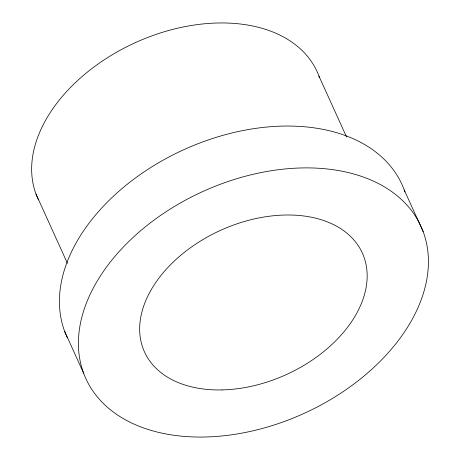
<?xml version="1.0" encoding="UTF-8"?>
<svg xmlns="http://www.w3.org/2000/svg" width="460" height="460" viewBox="0 0 460 460"><rect width="100%" height="100%" fill="white"/><g stroke="black" fill="none" stroke-linecap="round" stroke-linejoin="round"><path stroke-width="0.69" d="M404.219 189.922L423.2 231.759A184.04 121.946 -24.4 0 1 205.263 437A184.04 121.946 -24.4 0 1 131.778 238.659A184.04 121.946 -24.4 0 1 423.2 231.759M318.981 76.182L346.564 136.982M36.001 194.034L67.436 263.333M64.647 331.344L83.628 373.186M67.396 337.876A184.04 121.946 -24.4 0 1 188.56 147.579A184.04 121.946 -24.4 0 1 404.932 191.923M38.496 199.905A153.364 101.626 -24.4 0 1 138.69 41.147A153.364 101.626 -24.4 0 1 319.459 77.51M222.117 389.913A119.623 79.264 -24.4 0 0 363.774 256.513A119.623 79.264 -24.4 0 0 174.352 260.992A119.623 79.264 -24.4 0 0 222.117 389.913"/></g></svg>
